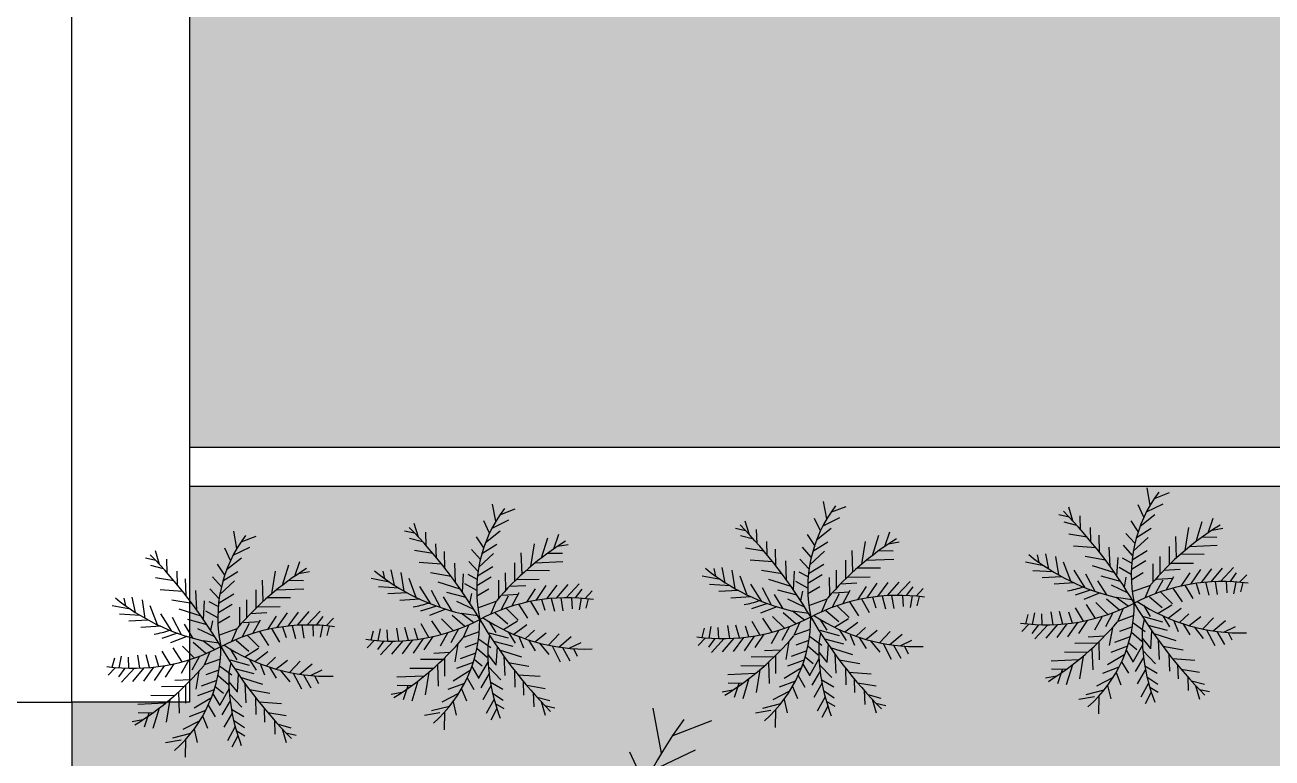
# Model space of a CAD drawing. Header units: millimetres. Extents: x 1170 to 1315, y 90 to 135.
# Drawn here: x 1292.958 to 1294.548, y 122.656 to 123.59 of the extents above; entities that cross this region are included whole.
import ezdxf

# ---------------------------------------------------------------- set-up
doc = ezdxf.new("R2010")
doc.units = ezdxf.units.MM
doc.header["$LTSCALE"] = 20
doc.header["$MEASUREMENT"] = 0
for name, color, linetype in [('E-hatch', 8, 'CONTINUOUS'), ('Indic_Corte_Vista', 2, 'CONTINUOUS'), ('J-Paredes', 7, 'CONTINUOUS'), ('LAYER7', 4, 'CONTINUOUS')]:
    doc.layers.add(name, color=color, linetype=linetype)

msp = doc.modelspace()

# ---------------------------------------------------------------- hatches: boundary and pattern name
at = {"layer": 'E-hatch'}
h = msp.add_hatch(dxfattribs=at)
h.set_pattern_fill('GRASS', color=250, scale=0.1, style=0)
h.paths.add_polyline_path([(1279.7532, 122.4272), (1292.6429, 122.4272), (1292.6429, 121.3022), (1281.3117, 121.3087), (1280.9141, 121.3841), (1280.5581, 121.5316), (1280.319, 121.6838), (1280.1098, 121.8645), (1279.9889, 121.9969), (1279.7859, 122.2936), (1279.7394, 122.3831)])
h.paths.add_polyline_path([(1293.1679, 123.0022), (1293.1679, 122.7272), (1293.0179, 122.7272), (1293.0179, 121.2772), (1293.6598, 121.2828), (1294.0841, 121.3625), (1294.3369, 121.4594), (1294.6175, 121.6192), (1294.8963, 121.8508), (1295.0687, 122.0483), (1295.1734, 122.2003), (1295.2986, 122.4364), (1295.3724, 122.6289), (1295.4298, 122.8484), (1295.4543, 123.0022)])
at = {"layer": 'J-Paredes'}
h = msp.add_hatch(dxfattribs=at)
h.set_pattern_fill('AR-HBONE', color=250, scale=0.015, style=0)
h.paths.add_polyline_path([(1293.3546, 130.6887), (1293.4222, 130.7934), (1293.4991, 130.8634), (1293.6957, 131.0309), (1293.876, 131.13), (1294.0216, 131.1533), (1294.118, 131.1155), (1294.4575, 130.6429), (1294.5067, 130.6159), (1294.58, 130.6048), (1294.5851, 130.5609), (1294.5411, 130.5326), (1294.9607, 129.9082), (1295.1821, 129.6649), (1295.2429, 129.4725), (1295.291, 129.3812), (1295.174, 129.2823), (1295.0537, 129.1442), (1294.8357, 129.0331), (1294.6879, 128.9443), (1294.5572, 128.957), (1294.2836, 129.2025), (1294.0307, 129.636), (1293.5757, 130.2205), (1293.3741, 130.5891), (1293.3573, 130.6752)], flags=16)
h.paths.add_polyline_path([(1293.3546, 128.3206), (1293.4222, 128.4252), (1293.4991, 128.4952), (1293.6957, 128.6627), (1293.876, 128.7618), (1294.0216, 128.7852), (1294.118, 128.7473), (1294.4575, 128.2747), (1294.5067, 128.2478), (1294.58, 128.2367), (1294.5851, 128.1928), (1294.5411, 128.1644), (1294.9607, 127.5401), (1295.1821, 127.2967), (1295.2429, 127.1044), (1295.291, 127.0131), (1295.174, 126.9141), (1295.0537, 126.7761), (1294.8357, 126.665), (1294.6879, 126.5761), (1294.5572, 126.5888), (1294.2836, 126.8344), (1294.0307, 127.2678), (1293.5757, 127.8524), (1293.3741, 128.221), (1293.3573, 128.3071)], flags=16)
h.paths.add_polyline_path([(1293.0179, 129.0522), (1293.1679, 129.0522), (1293.1679, 123.0522), (1295.4596, 123.0522), (1295.4679, 131.5457), (1293.0179, 131.5457)])

# ---------------------------------------------------------------- linework, layer by layer
at = {"layer": 'E-hatch', "color": 250}
for p, q in [((1294.3927, 122.9782), (1294.3887, 123.0003)), ((1294.398, 122.9866), (1294.4173, 122.9942)), ((1293.5583, 122.9576), (1293.5543, 122.9796)), ((1293.5636, 122.966), (1293.5829, 122.9735)), ((1293.9803, 122.9607), (1293.9763, 122.9827)), ((1293.9856, 122.9691), (1294.0049, 122.9766)), ((1294.294, 122.958), (1294.2888, 122.9754)), ((1294.3846, 122.9629), (1294.3772, 122.9787)), ((1294.3879, 122.9696), (1294.4093, 122.9799)), ((1293.4596, 122.9373), (1293.4544, 122.9547)), ((1293.5502, 122.9423), (1293.5429, 122.9581)), ((1293.5535, 122.9489), (1293.575, 122.9593)), ((1293.8816, 122.9404), (1293.8764, 122.9578)), ((1293.9722, 122.9454), (1293.9648, 122.9612)), ((1293.9755, 122.952), (1293.9969, 122.9624)), ((1294.2892, 122.963), (1294.2763, 122.9659)), ((1294.2993, 122.9522), (1294.2829, 122.9564)), ((1294.304, 122.9469), (1294.3034, 122.9645)), ((1294.3773, 122.9445), (1294.3682, 122.9583)), ((1294.3797, 122.9513), (1294.3985, 122.9663)), ((1294.4511, 122.9317), (1294.459, 122.9574)), ((1294.4666, 122.943), (1294.4729, 122.9617)), ((1293.2282, 122.9229), (1293.2242, 122.9449)), ((1293.2335, 122.9313), (1293.2528, 122.9388)), ((1293.4548, 122.9424), (1293.4419, 122.9452)), ((1293.4696, 122.9263), (1293.469, 122.9439)), ((1293.5429, 122.9238), (1293.5338, 122.9377)), ((1293.5454, 122.9307), (1293.5641, 122.9456)), ((1293.6322, 122.9223), (1293.6385, 122.941)), ((1293.8768, 122.9455), (1293.8639, 122.9483)), ((1293.8869, 122.9346), (1293.8704, 122.9389)), ((1293.8916, 122.9294), (1293.8909, 122.947)), ((1293.9649, 122.9269), (1293.9558, 122.9408)), ((1293.9673, 122.9338), (1293.9861, 122.9487)), ((1294.0386, 122.9141), (1294.0466, 122.9398)), ((1294.0542, 122.9254), (1294.0605, 122.9441)), ((1294.3125, 122.9372), (1294.2889, 122.9411)), ((1294.317, 122.9319), (1294.3164, 122.9496)), ((1294.3279, 122.9183), (1294.3274, 122.9397)), ((1294.3731, 122.9295), (1294.3616, 122.9422)), ((1294.371, 122.9195), (1294.3899, 122.937)), ((1294.375, 122.937), (1294.394, 122.9489)), ((1294.4262, 122.9108), (1294.4252, 122.9381)), ((1294.4372, 122.9205), (1294.442, 122.9495)), ((1294.4592, 122.9378), (1294.4776, 122.9374)), ((1294.4715, 122.9463), (1294.4852, 122.9489)), ((1293.2201, 122.9076), (1293.2127, 122.9234)), ((1293.2234, 122.9142), (1293.2448, 122.9245)), ((1293.4649, 122.9315), (1293.4485, 122.9358)), ((1293.4826, 122.9112), (1293.482, 122.9289)), ((1293.5387, 122.9088), (1293.5272, 122.9216)), ((1293.5406, 122.9164), (1293.5597, 122.9283)), ((1293.6028, 122.8999), (1293.6076, 122.9288)), ((1293.6167, 122.9111), (1293.6246, 122.9367)), ((1293.6372, 122.9257), (1293.6508, 122.9282)), ((1293.9001, 122.9196), (1293.8765, 122.9235)), ((1293.9045, 122.9143), (1293.904, 122.932)), ((1293.9155, 122.9007), (1293.915, 122.9221)), ((1293.9606, 122.9119), (1293.9492, 122.9247)), ((1293.9626, 122.9195), (1293.9816, 122.9313)), ((1294.0248, 122.903), (1294.0296, 122.9319)), ((1294.0591, 122.9288), (1294.0727, 122.9313)), ((1294.3236, 122.9237), (1294.295, 122.9257)), ((1294.3415, 122.9002), (1294.3404, 122.9247)), ((1294.3702, 122.9141), (1294.3584, 122.927)), ((1294.4172, 122.9024), (1294.4172, 122.9254)), ((1294.4431, 122.9254), (1294.4781, 122.927)), ((1293.1247, 122.9077), (1293.1118, 122.9105)), ((1293.1295, 122.9026), (1293.1243, 122.92)), ((1293.1395, 122.8916), (1293.1389, 122.9092)), ((1293.2152, 122.896), (1293.234, 122.9109)), ((1293.3021, 122.8876), (1293.3084, 122.9063)), ((1293.4781, 122.9166), (1293.4545, 122.9204)), ((1293.4892, 122.903), (1293.4606, 122.9051)), ((1293.4935, 122.8977), (1293.493, 122.919)), ((1293.5358, 122.8934), (1293.524, 122.9063)), ((1293.5366, 122.8989), (1293.5556, 122.9164)), ((1293.5918, 122.8902), (1293.5908, 122.9174)), ((1293.6087, 122.9048), (1293.6437, 122.9064)), ((1293.6248, 122.9171), (1293.6432, 122.9168)), ((1293.9112, 122.9061), (1293.8826, 122.9082)), ((1293.9291, 122.8826), (1293.928, 122.9072)), ((1293.9577, 122.8965), (1293.9459, 122.9094)), ((1293.9586, 122.902), (1293.9775, 122.9195)), ((1294.0048, 122.8848), (1294.0047, 122.9079)), ((1294.0137, 122.8933), (1294.0128, 122.9205)), ((1294.0307, 122.9079), (1294.0657, 122.9095)), ((1294.0468, 122.9202), (1294.0651, 122.9199)), ((1294.2572, 122.9008), (1294.2338, 122.9054)), ((1294.2511, 122.9051), (1294.2491, 122.9148)), ((1294.2634, 122.8967), (1294.2594, 122.9162)), ((1294.276, 122.8892), (1294.2722, 122.9128)), ((1294.2914, 122.8811), (1294.2821, 122.9054)), ((1294.3358, 122.908), (1294.3097, 122.9126)), ((1294.3501, 122.888), (1294.3516, 122.9114)), ((1294.369, 122.9042), (1294.3573, 122.9105)), ((1294.3686, 122.8964), (1294.3869, 122.9074)), ((1294.3695, 122.9086), (1294.3889, 122.9205)), ((1294.4054, 122.8896), (1294.4053, 122.9126)), ((1294.4319, 122.9159), (1294.4613, 122.9156)), ((1293.1348, 122.8968), (1293.1184, 122.9011)), ((1293.1525, 122.8765), (1293.1519, 122.8942)), ((1293.2128, 122.8891), (1293.2037, 122.903)), ((1293.2105, 122.8817), (1293.2295, 122.8935)), ((1293.2727, 122.8652), (1293.2775, 122.8941)), ((1293.2866, 122.8763), (1293.2945, 122.902)), ((1293.307, 122.891), (1293.3207, 122.8935)), ((1293.4167, 122.8844), (1293.4147, 122.8941)), ((1293.429, 122.8761), (1293.425, 122.8956)), ((1293.4416, 122.8685), (1293.4378, 122.8921)), ((1293.5014, 122.8873), (1293.4753, 122.8919)), ((1293.5071, 122.8795), (1293.506, 122.9041)), ((1293.5157, 122.8673), (1293.5172, 122.8907)), ((1293.5346, 122.8835), (1293.5229, 122.8898)), ((1293.5351, 122.888), (1293.5545, 122.8999)), ((1293.571, 122.8689), (1293.5709, 122.892)), ((1293.5828, 122.8817), (1293.5828, 122.9048)), ((1293.5975, 122.8953), (1293.6269, 122.895)), ((1293.8387, 122.8875), (1293.8367, 122.8972)), ((1293.8509, 122.8792), (1293.847, 122.8987)), ((1293.8636, 122.8716), (1293.8598, 122.8952)), ((1293.9234, 122.8904), (1293.8973, 122.895)), ((1293.9377, 122.8704), (1293.9392, 122.8938)), ((1293.9566, 122.8866), (1293.9449, 122.8929)), ((1293.9561, 122.8788), (1293.9745, 122.8899)), ((1293.957, 122.8911), (1293.9764, 122.903)), ((1293.9929, 122.872), (1293.9929, 122.8951)), ((1294.0194, 122.8984), (1294.0489, 122.8981)), ((1294.2694, 122.893), (1294.2432, 122.8946)), ((1294.3099, 122.8729), (1294.2959, 122.8951)), ((1294.3223, 122.8683), (1294.3107, 122.8901)), ((1294.3474, 122.8919), (1294.3191, 122.9009)), ((1294.3684, 122.8899), (1294.3532, 122.8986)), ((1294.3685, 122.8831), (1294.3837, 122.8922)), ((1294.3964, 122.8803), (1294.3964, 122.9034)), ((1294.4102, 122.8953), (1294.4309, 122.8965)), ((1294.419, 122.9041), (1294.448, 122.9044)), ((1294.4322, 122.8751), (1294.4434, 122.892)), ((1294.4443, 122.8775), (1294.4571, 122.8962)), ((1294.458, 122.8794), (1294.4711, 122.897)), ((1294.4702, 122.8804), (1294.485, 122.8977)), ((1294.4824, 122.8808), (1294.4989, 122.8985)), ((1294.4944, 122.8806), (1294.5027, 122.8917)), ((1294.5066, 122.8798), (1294.5158, 122.8894)), ((1293.148, 122.8818), (1293.1244, 122.8857)), ((1293.1634, 122.8629), (1293.1629, 122.8843)), ((1293.2086, 122.8741), (1293.1971, 122.8869)), ((1293.2065, 122.8642), (1293.2254, 122.8817)), ((1293.2617, 122.8555), (1293.2607, 122.8827)), ((1293.2947, 122.8824), (1293.3131, 122.8821)), ((1293.4228, 122.8802), (1293.3994, 122.8847)), ((1293.435, 122.8723), (1293.4088, 122.8739)), ((1293.457, 122.8604), (1293.4477, 122.8848)), ((1293.4755, 122.8523), (1293.4615, 122.8744)), ((1293.513, 122.8712), (1293.4847, 122.8802)), ((1293.534, 122.8692), (1293.5188, 122.878)), ((1293.5342, 122.8757), (1293.5525, 122.8868)), ((1293.562, 122.8597), (1293.562, 122.8827)), ((1293.5759, 122.8747), (1293.5966, 122.8759)), ((1293.5846, 122.8834), (1293.6136, 122.8838)), ((1293.6099, 122.8568), (1293.6227, 122.8756)), ((1293.6236, 122.8587), (1293.6367, 122.8763)), ((1293.6358, 122.8598), (1293.6506, 122.8771)), ((1293.648, 122.8602), (1293.6645, 122.8778)), ((1293.8448, 122.8833), (1293.8213, 122.8878)), ((1293.857, 122.8754), (1293.8307, 122.877)), ((1293.8789, 122.8635), (1293.8697, 122.8878)), ((1293.8975, 122.8554), (1293.8835, 122.8775)), ((1293.935, 122.8743), (1293.9066, 122.8833)), ((1293.956, 122.8723), (1293.9408, 122.881)), ((1293.9561, 122.8655), (1293.9713, 122.8746)), ((1293.984, 122.8628), (1293.9839, 122.8858)), ((1293.9978, 122.8778), (1294.0185, 122.879)), ((1294.0066, 122.8865), (1294.0355, 122.8869)), ((1294.0198, 122.8576), (1294.031, 122.8744)), ((1294.0319, 122.8599), (1294.0447, 122.8786)), ((1294.0456, 122.8618), (1294.0586, 122.8794)), ((1294.0578, 122.8629), (1294.0725, 122.8802)), ((1294.07, 122.8633), (1294.0865, 122.8809)), ((1294.082, 122.8631), (1294.0903, 122.8742)), ((1294.2802, 122.8868), (1294.255, 122.8857)), ((1294.2957, 122.879), (1294.2703, 122.8773)), ((1294.3372, 122.8637), (1294.3259, 122.8818)), ((1294.3548, 122.881), (1294.3303, 122.8875)), ((1294.3645, 122.8659), (1294.3431, 122.876)), ((1294.3597, 122.8736), (1294.3621, 122.8862)), ((1294.3698, 122.8679), (1294.3933, 122.8763)), ((1294.3862, 122.8599), (1294.3936, 122.877)), ((1294.3994, 122.8654), (1294.409, 122.8831)), ((1294.4011, 122.8839), (1294.4218, 122.8851)), ((1294.413, 122.87), (1294.4227, 122.8873)), ((1294.437, 122.8761), (1294.447, 122.859)), ((1294.4511, 122.8785), (1294.4554, 122.8647)), ((1294.4632, 122.8799), (1294.4676, 122.8636)), ((1294.4754, 122.8807), (1294.4781, 122.8642)), ((1294.4894, 122.8808), (1294.4902, 122.8666)), ((1294.5017, 122.8802), (1294.499, 122.8653)), ((1294.5106, 122.8794), (1294.5076, 122.8676)), ((1293.0866, 122.8497), (1293.0846, 122.8594)), ((1293.0989, 122.8414), (1293.0949, 122.8609)), ((1293.1115, 122.8338), (1293.1077, 122.8574)), ((1293.1591, 122.8683), (1293.1305, 122.8703)), ((1293.177, 122.8448), (1293.1759, 122.8693)), ((1293.2057, 122.8587), (1293.1939, 122.8716)), ((1293.205, 122.8532), (1293.2244, 122.8652)), ((1293.2527, 122.847), (1293.2527, 122.8701)), ((1293.2674, 122.8606), (1293.2968, 122.8603)), ((1293.2786, 122.8701), (1293.3136, 122.8716)), ((1293.4458, 122.8662), (1293.4206, 122.865)), ((1293.4613, 122.8584), (1293.4359, 122.8567)), ((1293.4879, 122.8477), (1293.4763, 122.8695)), ((1293.5028, 122.8431), (1293.4916, 122.8611)), ((1293.5204, 122.8604), (1293.4959, 122.8669)), ((1293.5253, 122.8529), (1293.5277, 122.8655)), ((1293.5341, 122.8625), (1293.5493, 122.8715)), ((1293.565, 122.8447), (1293.5746, 122.8625)), ((1293.5667, 122.8633), (1293.5874, 122.8645)), ((1293.5787, 122.8494), (1293.5883, 122.8667)), ((1293.5978, 122.8545), (1293.609, 122.8713)), ((1293.6167, 122.8579), (1293.621, 122.8441)), ((1293.6288, 122.8592), (1293.6333, 122.843)), ((1293.6411, 122.86), (1293.6437, 122.8436)), ((1293.655, 122.8601), (1293.6558, 122.846)), ((1293.6601, 122.86), (1293.6684, 122.8711)), ((1293.6673, 122.8596), (1293.6646, 122.8447)), ((1293.6722, 122.8592), (1293.6814, 122.8688)), ((1293.6762, 122.8588), (1293.6732, 122.8469)), ((1293.8678, 122.8692), (1293.8426, 122.8681)), ((1293.8833, 122.8615), (1293.8578, 122.8598)), ((1293.9099, 122.8508), (1293.8982, 122.8726)), ((1293.9248, 122.8461), (1293.9135, 122.8642)), ((1293.9424, 122.8635), (1293.9178, 122.87)), ((1293.9521, 122.8483), (1293.9307, 122.8584)), ((1293.9472, 122.856), (1293.9496, 122.8686)), ((1293.9574, 122.8503), (1293.9809, 122.8588)), ((1293.9738, 122.8424), (1293.9812, 122.8595)), ((1293.987, 122.8478), (1293.9966, 122.8655)), ((1293.9887, 122.8664), (1294.0094, 122.8676)), ((1294.0006, 122.8525), (1294.0103, 122.8698)), ((1294.0246, 122.8586), (1294.0345, 122.8415)), ((1294.0387, 122.861), (1294.043, 122.8471)), ((1294.0508, 122.8623), (1294.0552, 122.8461)), ((1294.063, 122.8631), (1294.0657, 122.8466)), ((1294.077, 122.8632), (1294.0777, 122.849)), ((1294.0893, 122.8627), (1294.0865, 122.8478)), ((1294.0942, 122.8622), (1294.1033, 122.8719)), ((1294.0982, 122.8619), (1294.0951, 122.85)), ((1294.3172, 122.8701), (1294.2969, 122.8635)), ((1294.3289, 122.8662), (1294.3082, 122.8581)), ((1294.3533, 122.8442), (1294.3371, 122.8582)), ((1294.3697, 122.8575), (1294.3492, 122.8606)), ((1294.3645, 122.8493), (1294.3492, 122.8606)), ((1294.3918, 122.8615), (1294.4079, 122.8475)), ((1294.4057, 122.8676), (1294.4212, 122.8524)), ((1294.4216, 122.8725), (1294.4332, 122.8548)), ((1293.0927, 122.8455), (1293.0693, 122.85)), ((1293.1269, 122.8257), (1293.1176, 122.85)), ((1293.1713, 122.8526), (1293.1452, 122.8572)), ((1293.1829, 122.8365), (1293.1546, 122.8455)), ((1293.1856, 122.8326), (1293.1871, 122.856)), ((1293.2039, 122.8345), (1293.1887, 122.8432)), ((1293.2045, 122.8488), (1293.1928, 122.8551)), ((1293.2041, 122.841), (1293.2224, 122.8521)), ((1293.2319, 122.825), (1293.2319, 122.848)), ((1293.2409, 122.8342), (1293.2408, 122.8573)), ((1293.2545, 122.8487), (1293.2835, 122.8491)), ((1293.2935, 122.824), (1293.3066, 122.8416)), ((1293.3057, 122.825), (1293.3205, 122.8424)), ((1293.3179, 122.8255), (1293.3344, 122.8431)), ((1293.4828, 122.8495), (1293.4625, 122.8429)), ((1293.4945, 122.8455), (1293.4738, 122.8375)), ((1293.5302, 122.8453), (1293.5087, 122.8554)), ((1293.5354, 122.8472), (1293.5589, 122.8557)), ((1293.5518, 122.8393), (1293.5592, 122.8564)), ((1293.5714, 122.847), (1293.5868, 122.8317)), ((1293.5872, 122.8519), (1293.5988, 122.8341)), ((1293.6026, 122.8555), (1293.6126, 122.8384)), ((1293.9047, 122.8526), (1293.8845, 122.846)), ((1293.9165, 122.8486), (1293.8958, 122.8405)), ((1293.9573, 122.8399), (1293.9368, 122.8431)), ((1293.9521, 122.8317), (1293.9368, 122.8431)), ((1293.9793, 122.8439), (1293.9955, 122.8299)), ((1293.9933, 122.8501), (1294.0087, 122.8348)), ((1294.0092, 122.8549), (1294.0208, 122.8372)), ((1294.2691, 122.8257), (1294.2664, 122.8421)), ((1294.2813, 122.8265), (1294.2769, 122.8427)), ((1294.2934, 122.8278), (1294.2891, 122.8416)), ((1294.3075, 122.8302), (1294.2976, 122.8473)), ((1294.3229, 122.8338), (1294.3113, 122.8516)), ((1294.3388, 122.8387), (1294.3234, 122.854)), ((1294.3583, 122.8464), (1294.3509, 122.8293)), ((1294.384, 122.8505), (1294.3927, 122.8363)), ((1294.4027, 122.8404), (1294.4204, 122.8512)), ((1294.4156, 122.8341), (1294.4321, 122.8467)), ((1293.1049, 122.8376), (1293.0787, 122.8392)), ((1293.1157, 122.8314), (1293.0905, 122.8303)), ((1293.1454, 122.8176), (1293.1314, 122.8397)), ((1293.1578, 122.813), (1293.1462, 122.8348)), ((1293.1727, 122.8083), (1293.1614, 122.8264)), ((1293.1903, 122.8257), (1293.1658, 122.8322)), ((1293.1952, 122.8182), (1293.1976, 122.8308)), ((1293.204, 122.8277), (1293.2192, 122.8368)), ((1293.2349, 122.81), (1293.2445, 122.8277)), ((1293.2366, 122.8286), (1293.2573, 122.8297)), ((1293.2457, 122.84), (1293.2664, 122.8412)), ((1293.2485, 122.8147), (1293.2582, 122.832)), ((1293.2677, 122.8197), (1293.2789, 122.8366)), ((1293.2798, 122.8221), (1293.2926, 122.8408)), ((1293.3299, 122.8253), (1293.3382, 122.8364)), ((1293.3421, 122.8244), (1293.3513, 122.8341)), ((1293.4731, 122.8096), (1293.4632, 122.8267)), ((1293.4885, 122.8132), (1293.4769, 122.8309)), ((1293.5044, 122.8181), (1293.489, 122.8333)), ((1293.5189, 122.8236), (1293.5027, 122.8376)), ((1293.5353, 122.8369), (1293.5148, 122.84)), ((1293.5301, 122.8286), (1293.5148, 122.84)), ((1293.5239, 122.8258), (1293.5165, 122.8087)), ((1293.5496, 122.8299), (1293.5583, 122.8157)), ((1293.5574, 122.8408), (1293.5735, 122.8268)), ((1293.5683, 122.8197), (1293.586, 122.8306)), ((1293.5813, 122.8135), (1293.5977, 122.8261)), ((1293.8951, 122.8127), (1293.8851, 122.8298)), ((1293.9105, 122.8163), (1293.8989, 122.834)), ((1293.9264, 122.8212), (1293.9109, 122.8364)), ((1293.9408, 122.8267), (1293.9247, 122.8407)), ((1293.9459, 122.8289), (1293.9385, 122.8118)), ((1293.9716, 122.833), (1293.9803, 122.8188)), ((1293.9903, 122.8228), (1294.008, 122.8337)), ((1294.0032, 122.8165), (1294.0197, 122.8292)), ((1294.2379, 122.8265), (1294.2288, 122.8169)), ((1294.2339, 122.8269), (1294.237, 122.8388)), ((1294.2501, 122.8257), (1294.2418, 122.8146)), ((1294.2428, 122.8261), (1294.2456, 122.841)), ((1294.2551, 122.8256), (1294.2544, 122.8397)), ((1294.2743, 122.8259), (1294.2595, 122.8086)), ((1294.2865, 122.827), (1294.2735, 122.8094)), ((1294.3002, 122.8289), (1294.2874, 122.8101)), ((1294.3123, 122.8312), (1294.3011, 122.8144)), ((1294.3315, 122.8363), (1294.3218, 122.819)), ((1294.3451, 122.841), (1294.3355, 122.8232)), ((1294.3717, 122.8374), (1294.3512, 122.83)), ((1294.3707, 122.8285), (1294.3864, 122.8173)), ((1294.3849, 122.8328), (1294.3825, 122.8202)), ((1294.384, 122.8361), (1294.4085, 122.8296)), ((1294.4086, 122.8372), (1294.4174, 122.823)), ((1294.4227, 122.8305), (1294.4281, 122.8171)), ((1294.4302, 122.8285), (1294.4419, 122.8396)), ((1294.4342, 122.8271), (1294.443, 122.813)), ((1294.4423, 122.8247), (1294.4571, 122.8361)), ((1294.4599, 122.8203), (1294.4735, 122.8347)), ((1294.4731, 122.818), (1294.4887, 122.8312)), ((1293.1312, 122.8237), (1293.1058, 122.822)), ((1293.1527, 122.8148), (1293.1324, 122.8082)), ((1293.1644, 122.8108), (1293.1437, 122.8027)), ((1293.2, 122.8105), (1293.1786, 122.8206)), ((1293.2053, 122.8125), (1293.2288, 122.8209)), ((1293.2217, 122.8046), (1293.2291, 122.8217)), ((1293.2412, 122.8123), (1293.2567, 122.797)), ((1293.2571, 122.8171), (1293.2687, 122.7994)), ((1293.2725, 122.8208), (1293.2825, 122.8036)), ((1293.2866, 122.8232), (1293.2909, 122.8093)), ((1293.2987, 122.8245), (1293.3031, 122.8083)), ((1293.3109, 122.8253), (1293.3136, 122.8088)), ((1293.3249, 122.8254), (1293.3257, 122.8112)), ((1293.3372, 122.8248), (1293.3345, 122.81)), ((1293.3461, 122.824), (1293.3431, 122.8122)), ((1293.3995, 122.8063), (1293.4026, 122.8181)), ((1293.4084, 122.8055), (1293.4112, 122.8204)), ((1293.4207, 122.8049), (1293.42, 122.8191)), ((1293.4347, 122.805), (1293.432, 122.8215)), ((1293.4469, 122.8058), (1293.4425, 122.8221)), ((1293.459, 122.8072), (1293.4548, 122.821)), ((1293.4779, 122.8106), (1293.4667, 122.7937)), ((1293.4971, 122.8157), (1293.4874, 122.7984)), ((1293.5107, 122.8203), (1293.5011, 122.8026)), ((1293.5373, 122.8168), (1293.5168, 122.8094)), ((1293.5505, 122.8121), (1293.5481, 122.7995)), ((1293.5496, 122.8155), (1293.5741, 122.809)), ((1293.5742, 122.8166), (1293.583, 122.8024)), ((1293.5883, 122.8098), (1293.5937, 122.7964)), ((1293.5958, 122.8079), (1293.6075, 122.8189)), ((1293.6079, 122.804), (1293.6227, 122.8155)), ((1293.6255, 122.7997), (1293.6391, 122.8141)), ((1293.6387, 122.7973), (1293.6543, 122.8106)), ((1293.8215, 122.8094), (1293.8245, 122.8212)), ((1293.8304, 122.8086), (1293.8331, 122.8234)), ((1293.8427, 122.808), (1293.8419, 122.8222)), ((1293.8566, 122.8081), (1293.854, 122.8246)), ((1293.8689, 122.8089), (1293.8645, 122.8252)), ((1293.8878, 122.8113), (1293.875, 122.7926)), ((1293.881, 122.8103), (1293.8767, 122.8241)), ((1293.8999, 122.8137), (1293.8887, 122.7968)), ((1293.9191, 122.8188), (1293.9094, 122.8015)), ((1293.9327, 122.8234), (1293.9231, 122.8057)), ((1293.9593, 122.8198), (1293.9388, 122.8125)), ((1293.9583, 122.811), (1293.974, 122.7998)), ((1293.9724, 122.8152), (1293.97, 122.8026)), ((1293.9716, 122.8186), (1293.9961, 122.8121)), ((1293.9962, 122.8196), (1294.0049, 122.8055)), ((1294.0103, 122.8129), (1294.0156, 122.7995)), ((1294.0178, 122.811), (1294.0295, 122.822)), ((1294.0299, 122.8071), (1294.0446, 122.8186)), ((1294.0475, 122.8027), (1294.0611, 122.8172)), ((1294.0607, 122.8004), (1294.0763, 122.8137)), ((1294.2621, 122.8255), (1294.2456, 122.8079)), ((1294.3343, 122.811), (1294.3136, 122.8098)), ((1294.3444, 122.8219), (1294.3403, 122.7991)), ((1294.3673, 122.8101), (1294.3471, 122.8029)), ((1294.3699, 122.8231), (1294.3533, 122.8172)), ((1294.3687, 122.8164), (1294.3819, 122.8049)), ((1294.3897, 122.8253), (1294.4143, 122.8188)), ((1294.3944, 122.8184), (1294.3929, 122.795)), ((1294.3971, 122.8145), (1294.4255, 122.8055)), ((1294.4485, 122.823), (1294.4603, 122.8082)), ((1294.4644, 122.8194), (1294.475, 122.7992)), ((1294.4776, 122.8173), (1294.4872, 122.8004)), ((1294.4864, 122.8164), (1294.5013, 122.8236)), ((1294.4919, 122.8159), (1294.4966, 122.8063)), ((1293.1584, 122.7785), (1293.1468, 122.7962)), ((1293.1743, 122.7833), (1293.1589, 122.7986)), ((1293.1888, 122.7889), (1293.1726, 122.8029)), ((1293.2052, 122.8021), (1293.1847, 122.8053)), ((1293.2, 122.7939), (1293.1847, 122.8053)), ((1293.2195, 122.7952), (1293.2282, 122.781)), ((1293.2273, 122.8061), (1293.2434, 122.7921)), ((1293.2382, 122.785), (1293.2559, 122.7959)), ((1293.4035, 122.8059), (1293.3944, 122.7963)), ((1293.4157, 122.8051), (1293.4074, 122.794)), ((1293.4277, 122.8049), (1293.4112, 122.7872)), ((1293.4399, 122.8053), (1293.4252, 122.788)), ((1293.4521, 122.8063), (1293.4391, 122.7887)), ((1293.4659, 122.8082), (1293.453, 122.7895)), ((1293.51, 122.8012), (1293.5059, 122.7784)), ((1293.5355, 122.8025), (1293.5189, 122.7966)), ((1293.5343, 122.7958), (1293.5475, 122.7842)), ((1293.5363, 122.8079), (1293.552, 122.7967)), ((1293.5553, 122.8047), (1293.5799, 122.7982)), ((1293.56, 122.7977), (1293.5585, 122.7743)), ((1293.5627, 122.7938), (1293.5911, 122.7848)), ((1293.5999, 122.8065), (1293.6086, 122.7923)), ((1293.6141, 122.8023), (1293.6259, 122.7876)), ((1293.6301, 122.7988), (1293.6406, 122.7786)), ((1293.6432, 122.7967), (1293.6529, 122.7798)), ((1293.652, 122.7957), (1293.667, 122.8029)), ((1293.6575, 122.7953), (1293.6622, 122.7856)), ((1293.8255, 122.809), (1293.8163, 122.7994)), ((1293.8377, 122.8082), (1293.8294, 122.7971)), ((1293.8497, 122.808), (1293.8332, 122.7903)), ((1293.8619, 122.8084), (1293.8471, 122.7911)), ((1293.8741, 122.8094), (1293.861, 122.7918)), ((1293.932, 122.8043), (1293.9279, 122.7815)), ((1293.9575, 122.8056), (1293.9409, 122.7997)), ((1293.9563, 122.7989), (1293.9695, 122.7873)), ((1293.9773, 122.8078), (1294.0018, 122.8013)), ((1293.982, 122.8008), (1293.9805, 122.7774)), ((1293.9847, 122.7969), (1294.013, 122.7879)), ((1294.0218, 122.8096), (1294.0305, 122.7954)), ((1294.0361, 122.8054), (1294.0478, 122.7906)), ((1294.052, 122.8018), (1294.0626, 122.7817)), ((1294.0652, 122.7998), (1294.0748, 122.7829)), ((1294.0739, 122.7988), (1294.0889, 122.806)), ((1294.0795, 122.7984), (1294.0842, 122.7887)), ((1294.3255, 122.8023), (1294.2966, 122.8019)), ((1294.3183, 122.7955), (1294.3193, 122.7683)), ((1294.3273, 122.804), (1294.3274, 122.7809)), ((1294.3639, 122.7983), (1294.3425, 122.7905)), ((1294.3652, 122.8026), (1294.3755, 122.794)), ((1294.3828, 122.7997), (1294.3708, 122.7787)), ((1294.3824, 122.8085), (1294.3929, 122.7954)), ((1294.403, 122.8062), (1294.4041, 122.7816)), ((1294.4087, 122.7984), (1294.4348, 122.7938)), ((1293.0694, 122.7716), (1293.0725, 122.7834)), ((1293.0783, 122.7708), (1293.0811, 122.7856)), ((1293.0906, 122.7702), (1293.0899, 122.7844)), ((1293.1046, 122.7703), (1293.1019, 122.7868)), ((1293.1168, 122.7711), (1293.1124, 122.7874)), ((1293.1289, 122.7725), (1293.1246, 122.7863)), ((1293.143, 122.7749), (1293.1331, 122.792)), ((1293.167, 122.781), (1293.1573, 122.7636)), ((1293.1806, 122.7856), (1293.171, 122.7679)), ((1293.1938, 122.791), (1293.1864, 122.774)), ((1293.2072, 122.782), (1293.1867, 122.7747)), ((1293.2195, 122.7808), (1293.244, 122.7743)), ((1293.2441, 122.7818), (1293.2529, 122.7677)), ((1293.2511, 122.7787), (1293.2676, 122.7914)), ((1293.2657, 122.7731), (1293.2774, 122.7842)), ((1293.2778, 122.7693), (1293.2926, 122.7807)), ((1293.2954, 122.7649), (1293.309, 122.7794)), ((1293.4911, 122.7816), (1293.4622, 122.7813)), ((1293.4999, 122.7904), (1293.4792, 122.7892)), ((1293.4929, 122.7833), (1293.493, 122.7603)), ((1293.5329, 122.7894), (1293.5127, 122.7823)), ((1293.5308, 122.7819), (1293.5411, 122.7734)), ((1293.5484, 122.779), (1293.5364, 122.7581)), ((1293.548, 122.7878), (1293.5585, 122.7748)), ((1293.5686, 122.7855), (1293.5697, 122.761)), ((1293.9131, 122.7847), (1293.8841, 122.7844)), ((1293.9219, 122.7934), (1293.9011, 122.7923)), ((1293.9059, 122.778), (1293.9069, 122.7507)), ((1293.9149, 122.7864), (1293.9149, 122.7634)), ((1293.9515, 122.7807), (1293.9301, 122.7729)), ((1293.9548, 122.7925), (1293.9347, 122.7854)), ((1293.9528, 122.785), (1293.9631, 122.7765)), ((1293.9703, 122.7821), (1293.9583, 122.7612)), ((1293.97, 122.7909), (1293.9805, 122.7778)), ((1293.9906, 122.7886), (1293.9917, 122.7641)), ((1293.9963, 122.7808), (1294.0224, 122.7762)), ((1294.3014, 122.7809), (1294.2664, 122.7793)), ((1294.3127, 122.7904), (1294.2832, 122.7907)), ((1294.3073, 122.7858), (1294.3025, 122.7569)), ((1294.3602, 122.7879), (1294.3382, 122.7745)), ((1294.3562, 122.7786), (1294.3649, 122.7638)), ((1294.3622, 122.7931), (1294.3711, 122.7781)), ((1294.3842, 122.7841), (1294.3735, 122.766)), ((1294.3833, 122.7927), (1294.3992, 122.7761)), ((1294.4166, 122.788), (1294.4171, 122.7667)), ((1294.4209, 122.7827), (1294.4495, 122.7806)), ((1293.0734, 122.7712), (1293.0643, 122.7616)), ((1293.0856, 122.7704), (1293.0773, 122.7593)), ((1293.0976, 122.7702), (1293.0811, 122.7525)), ((1293.1098, 122.7706), (1293.095, 122.7533)), ((1293.122, 122.7716), (1293.109, 122.754)), ((1293.1357, 122.7735), (1293.1229, 122.7548)), ((1293.1478, 122.7759), (1293.1366, 122.759)), ((1293.1799, 122.7665), (1293.1758, 122.7437)), ((1293.2054, 122.7677), (1293.1888, 122.7619)), ((1293.2062, 122.7732), (1293.2219, 122.762)), ((1293.2204, 122.7774), (1293.218, 122.7648)), ((1293.2252, 122.77), (1293.2498, 122.7635)), ((1293.2299, 122.763), (1293.2284, 122.7396)), ((1293.2582, 122.7751), (1293.2636, 122.7617)), ((1293.2697, 122.7718), (1293.2785, 122.7576)), ((1293.284, 122.7676), (1293.2958, 122.7528)), ((1293.2999, 122.764), (1293.3105, 122.7439)), ((1293.3086, 122.7626), (1293.3242, 122.7759)), ((1293.3131, 122.762), (1293.3227, 122.7451)), ((1293.3219, 122.761), (1293.3368, 122.7682)), ((1293.4783, 122.7698), (1293.4488, 122.7701)), ((1293.4729, 122.7652), (1293.4681, 122.7362)), ((1293.484, 122.7749), (1293.4849, 122.7476)), ((1293.5258, 122.7673), (1293.5038, 122.7539)), ((1293.5295, 122.7777), (1293.5082, 122.7698)), ((1293.5278, 122.7724), (1293.5367, 122.7574)), ((1293.5498, 122.7635), (1293.5391, 122.7454)), ((1293.5489, 122.772), (1293.5648, 122.7555)), ((1293.5743, 122.7777), (1293.6004, 122.7731)), ((1293.5823, 122.7674), (1293.5827, 122.746)), ((1293.5865, 122.762), (1293.6151, 122.76)), ((1293.889, 122.7634), (1293.854, 122.7618)), ((1293.9002, 122.7729), (1293.8708, 122.7732)), ((1293.8949, 122.7683), (1293.8901, 122.7393)), ((1293.9478, 122.7704), (1293.9258, 122.757)), ((1293.9497, 122.7755), (1293.9587, 122.7605)), ((1293.9717, 122.7666), (1293.9611, 122.7485)), ((1293.9708, 122.7751), (1293.9867, 122.7586)), ((1294.0042, 122.7705), (1294.0047, 122.7491)), ((1294.0085, 122.7651), (1294.0371, 122.7631)), ((1294.2853, 122.7686), (1294.267, 122.7689)), ((1294.2806, 122.7684), (1294.2746, 122.7504)), ((1294.2935, 122.7746), (1294.2855, 122.749)), ((1294.3528, 122.7716), (1294.3318, 122.7637)), ((1294.3491, 122.7647), (1294.3553, 122.7493)), ((1294.3866, 122.7686), (1294.3761, 122.7505)), ((1294.3857, 122.7735), (1294.4016, 122.7641)), ((1294.4276, 122.7745), (1294.4281, 122.7568)), ((1294.432, 122.7691), (1294.4556, 122.7653)), ((1293.161, 122.7469), (1293.1321, 122.7466)), ((1293.1698, 122.7556), (1293.1491, 122.7545)), ((1293.1628, 122.7486), (1293.1629, 122.7256)), ((1293.2028, 122.7547), (1293.1826, 122.7476)), ((1293.2007, 122.7472), (1293.211, 122.7387)), ((1293.2042, 122.7611), (1293.2174, 122.7495)), ((1293.2179, 122.7531), (1293.2284, 122.74)), ((1293.2326, 122.7591), (1293.261, 122.7501)), ((1293.2385, 122.7508), (1293.2396, 122.7263)), ((1293.3274, 122.7606), (1293.3321, 122.7509)), ((1293.467, 122.7603), (1293.432, 122.7587)), ((1293.4509, 122.7479), (1293.4326, 122.7483)), ((1293.4462, 122.7477), (1293.4402, 122.7298)), ((1293.4591, 122.754), (1293.4511, 122.7283)), ((1293.5184, 122.7509), (1293.4974, 122.7431)), ((1293.5219, 122.7579), (1293.5305, 122.7431)), ((1293.5522, 122.748), (1293.5417, 122.7298)), ((1293.5513, 122.7529), (1293.5672, 122.7434)), ((1293.5932, 122.7538), (1293.5937, 122.7361)), ((1293.5977, 122.7485), (1293.6212, 122.7446)), ((1293.8729, 122.751), (1293.8545, 122.7513)), ((1293.8682, 122.7508), (1293.8621, 122.7329)), ((1293.881, 122.7571), (1293.8731, 122.7314)), ((1293.9404, 122.754), (1293.9194, 122.7462)), ((1293.9367, 122.7472), (1293.9428, 122.7318)), ((1293.9438, 122.761), (1293.9525, 122.7462)), ((1293.9742, 122.751), (1293.9637, 122.7329)), ((1293.9733, 122.7559), (1293.9891, 122.7465)), ((1294.0151, 122.7569), (1294.0157, 122.7392)), ((1294.0196, 122.7516), (1294.0432, 122.7477)), ((1294.273, 122.76), (1294.2593, 122.7575)), ((1294.3453, 122.7585), (1294.324, 122.7476)), ((1294.3382, 122.7481), (1294.3423, 122.7312)), ((1294.3905, 122.7513), (1294.3806, 122.7332)), ((1294.3885, 122.7594), (1294.4023, 122.7501)), ((1294.392, 122.7461), (1294.4029, 122.7397)), ((1294.4405, 122.7594), (1294.4412, 122.7418)), ((1294.4452, 122.7542), (1294.4617, 122.7499)), ((1294.4505, 122.7484), (1294.4557, 122.731)), ((1293.1482, 122.7351), (1293.1187, 122.7354)), ((1293.1428, 122.7305), (1293.138, 122.7015)), ((1293.1538, 122.7402), (1293.1548, 122.7129)), ((1293.1957, 122.7326), (1293.1737, 122.7192)), ((1293.1994, 122.7429), (1293.178, 122.7351)), ((1293.1977, 122.7377), (1293.2066, 122.7227)), ((1293.2183, 122.7443), (1293.2063, 122.7234)), ((1293.2188, 122.7373), (1293.2347, 122.7208)), ((1293.2442, 122.743), (1293.2703, 122.7384)), ((1293.2521, 122.7327), (1293.2526, 122.7113)), ((1293.4386, 122.7394), (1293.425, 122.7368)), ((1293.5109, 122.7379), (1293.4896, 122.7269)), ((1293.5147, 122.7441), (1293.5209, 122.7287)), ((1293.5561, 122.7307), (1293.5462, 122.7126)), ((1293.5541, 122.7387), (1293.5679, 122.7295)), ((1293.6061, 122.7388), (1293.6068, 122.7212)), ((1293.6108, 122.7335), (1293.6273, 122.7293)), ((1293.8605, 122.7425), (1293.8469, 122.7399)), ((1293.9329, 122.7409), (1293.9115, 122.73)), ((1293.9258, 122.7305), (1293.9299, 122.7136)), ((1293.9781, 122.7338), (1293.9681, 122.7157)), ((1293.9761, 122.7418), (1293.9899, 122.7326)), ((1294.0281, 122.7419), (1294.0287, 122.7242)), ((1294.0328, 122.7366), (1294.0492, 122.7323)), ((1294.0381, 122.7308), (1294.0433, 122.7134)), ((1294.3215, 122.734), (1294.3018, 122.7306)), ((1294.3337, 122.7422), (1294.3106, 122.7364)), ((1294.3273, 122.7347), (1294.3268, 122.7123)), ((1294.394, 122.7396), (1294.3863, 122.7248)), ((1294.4553, 122.7433), (1294.4682, 122.7405)), ((1293.1369, 122.7256), (1293.1019, 122.724)), ((1293.129, 122.7193), (1293.121, 122.6936)), ((1293.1883, 122.7162), (1293.1673, 122.7084)), ((1293.1917, 122.7232), (1293.2004, 122.7084)), ((1293.2197, 122.7288), (1293.209, 122.7107)), ((1293.2212, 122.7181), (1293.2371, 122.7087)), ((1293.2564, 122.7273), (1293.285, 122.7253)), ((1293.2631, 122.7191), (1293.2636, 122.7014)), ((1293.4993, 122.7216), (1293.4762, 122.7158)), ((1293.5038, 122.7275), (1293.5079, 122.7105)), ((1293.5596, 122.719), (1293.5519, 122.7042)), ((1293.5576, 122.7254), (1293.5685, 122.7191)), ((1293.6161, 122.7277), (1293.6213, 122.7103)), ((1293.6209, 122.7227), (1293.6338, 122.7198)), ((1293.7695, 122.662), (1293.7591, 122.7194)), ((1293.909, 122.7164), (1293.8894, 122.713)), ((1293.9213, 122.7247), (1293.8982, 122.7188)), ((1293.9148, 122.7172), (1293.9143, 122.6948)), ((1293.9816, 122.7221), (1293.9738, 122.7073)), ((1293.9796, 122.7285), (1293.9905, 122.7221)), ((1294.0429, 122.7258), (1294.0558, 122.7229)), ((1293.1085, 122.7047), (1293.0948, 122.7021)), ((1293.1208, 122.7132), (1293.1025, 122.7135)), ((1293.1161, 122.713), (1293.1101, 122.6951)), ((1293.1808, 122.7031), (1293.1595, 122.6922)), ((1293.1846, 122.7094), (1293.1908, 122.6939)), ((1293.2221, 122.7132), (1293.2116, 122.6951)), ((1293.224, 122.704), (1293.2378, 122.6948)), ((1293.2675, 122.7138), (1293.2911, 122.7099)), ((1293.276, 122.7041), (1293.2767, 122.6864)), ((1293.2807, 122.6988), (1293.2972, 122.6945)), ((1293.4871, 122.7133), (1293.4674, 122.7099)), ((1293.4929, 122.7141), (1293.4924, 122.6917)), ((1293.7833, 122.6839), (1293.8336, 122.7035)), ((1293.1692, 122.6869), (1293.1461, 122.681)), ((1293.1737, 122.6927), (1293.1778, 122.6758)), ((1293.226, 122.696), (1293.2161, 122.6779)), ((1293.2295, 122.6843), (1293.2218, 122.6695)), ((1293.2275, 122.6907), (1293.2384, 122.6843)), ((1293.286, 122.693), (1293.2912, 122.6756)), ((1293.2908, 122.6879), (1293.3037, 122.6851)), ((1293.157, 122.6786), (1293.1373, 122.6752)), ((1293.1628, 122.6794), (1293.1623, 122.657)), ((1293.7485, 122.6221), (1293.7292, 122.6633)), ((1293.757, 122.6394), (1293.8129, 122.6664))]:
    msp.add_line(p, q, dxfattribs=at)
for centre, radius, start, end in [((1294.5426, 122.8895), 0.1742, 142.889, 192.0535), ((1293.7082, 122.8689), 0.1742, 142.889, 192.0535), ((1294.1302, 122.872), 0.1742, 142.889, 192.0535), ((1293.853, 122.547), 0.6028, 30.5265, 44.6166), ((1293.4406, 122.5295), 0.6028, 30.5265, 44.6166), ((1294.6774, 122.6365), 0.372, 121.7433, 139.712), ((1293.3781, 122.8342), 0.1742, 142.889, 192.0535), ((1293.0187, 122.5264), 0.6028, 30.5265, 44.6166), ((1293.843, 122.6158), 0.372, 121.7433, 139.712), ((1294.265, 122.6189), 0.372, 121.7433, 139.712), ((1292.6885, 122.4916), 0.6028, 30.5265, 44.6166), ((1294.4112, 123.1279), 0.2744, 230.8338, 256.9381), ((1293.5129, 122.5811), 0.372, 121.7433, 139.712), ((1293.5768, 123.1073), 0.2744, 230.8338, 256.9381), ((1293.9988, 123.1104), 0.2744, 230.8338, 256.9381), ((1294.2645, 123.0001), 0.1331, 279.8435, 288.6765), ((1294.4844, 122.6395), 0.2413, 82.1456, 117.6975), ((1293.2467, 123.0726), 0.2744, 230.8338, 256.9381), ((1293.65, 122.6188), 0.2413, 82.1456, 117.6975), ((1294.072, 122.6219), 0.2413, 82.1456, 117.6975), ((1293.4301, 122.9795), 0.1331, 279.8435, 288.6765), ((1293.8521, 122.9826), 0.1331, 279.8435, 288.6765), ((1294.2601, 123.0669), 0.2413, 262.1456, 297.6975), ((1294.1981, 122.8516), 0.1742, 311.3692, 0.5337), ((1294.8915, 123.1593), 0.6028, 210.5265, 224.6166), ((1294.508, 123.0523), 0.237, 236.1446, 271.7902), ((1293.4257, 123.0462), 0.2413, 262.1456, 297.6975), ((1293.3637, 122.8309), 0.1742, 311.3692, 0.5337), ((1294.0571, 123.1387), 0.6028, 210.5265, 224.6166), ((1293.6736, 123.0317), 0.237, 236.1446, 271.7902), ((1293.8477, 123.0493), 0.2413, 262.1456, 297.6975), ((1293.7857, 122.834), 0.1742, 311.3692, 0.5337), ((1294.4791, 123.1418), 0.6028, 210.5265, 224.6166), ((1294.0956, 123.0348), 0.237, 236.1446, 271.7902), ((1294.0671, 123.0699), 0.372, 301.7433, 319.712), ((1293.1, 122.9448), 0.1331, 279.8435, 288.6765), ((1293.3199, 122.5841), 0.2413, 82.1456, 117.6975), ((1293.6547, 123.0523), 0.372, 301.7433, 319.712), ((1294.6228, 122.8134), 0.2404, 178.3976, 201.0107), ((1293.0956, 123.0115), 0.2413, 262.1456, 297.6975), ((1293.0336, 122.7962), 0.1742, 311.3692, 0.5337), ((1293.727, 123.104), 0.6028, 210.5265, 224.6166), ((1293.3435, 122.997), 0.237, 236.1446, 271.7902), ((1293.2327, 123.0492), 0.372, 301.7433, 319.712), ((1293.7884, 122.7928), 0.2404, 178.3976, 201.0107), ((1294.2104, 122.7959), 0.2404, 178.3976, 201.0107), ((1292.9026, 123.0145), 0.372, 301.7433, 319.712), ((1293.4583, 122.7581), 0.2404, 178.3976, 201.0107), ((1294.1603, 122.4308), 0.4541, 142.889, 192.0535)]:
    msp.add_arc(centre, radius, start, end, dxfattribs=at)
at = {"layer": 'Indic_Corte_Vista', "color": 2}
for p, q in [((1293.0179, 122.7272), (1293.0179, 130.8707)), ((1281.5685, 122.7272), (1293.0179, 122.7272))]:
    msp.add_line(p, q, dxfattribs=at)
at = {"layer": 'Indic_Corte_Vista', "color": 250}
for p, q in [((1293.1679, 123.0522), (1295.4596, 123.0522)), ((1293.1679, 123.0022), (1295.4543, 123.0022))]:
    msp.add_line(p, q, dxfattribs=at)
at = {"layer": 'Indic_Corte_Vista', "color": 6, "linetype": 'ByBlock'}
msp.add_lwpolyline([(1293.0179, 129.0522), (1293.1679, 129.0522), (1293.1679, 122.7272), (1293.0179, 122.7272)], close=True, dxfattribs=at)
at = {"layer": 'Indic_Corte_Vista', "color": 250}
for centre, radius, start, end in [((1293.5129, 123.2322), 1.955, 270.1426, 359.9409), ((1293.5129, 123.2322), 2.005, 270.1426, 359.9409), ((1293.7679, 122.9802), 3, 270, 360)]:
    msp.add_arc(centre, radius, start, end, dxfattribs=at)
at = {"layer": 'LAYER7', "color": 7, "linetype": 'Continuous'}
msp.add_line((1293.0179, 122.7272), (1293.0179, 121.2272), dxfattribs=at)

doc.saveas('drawing.dxf')
